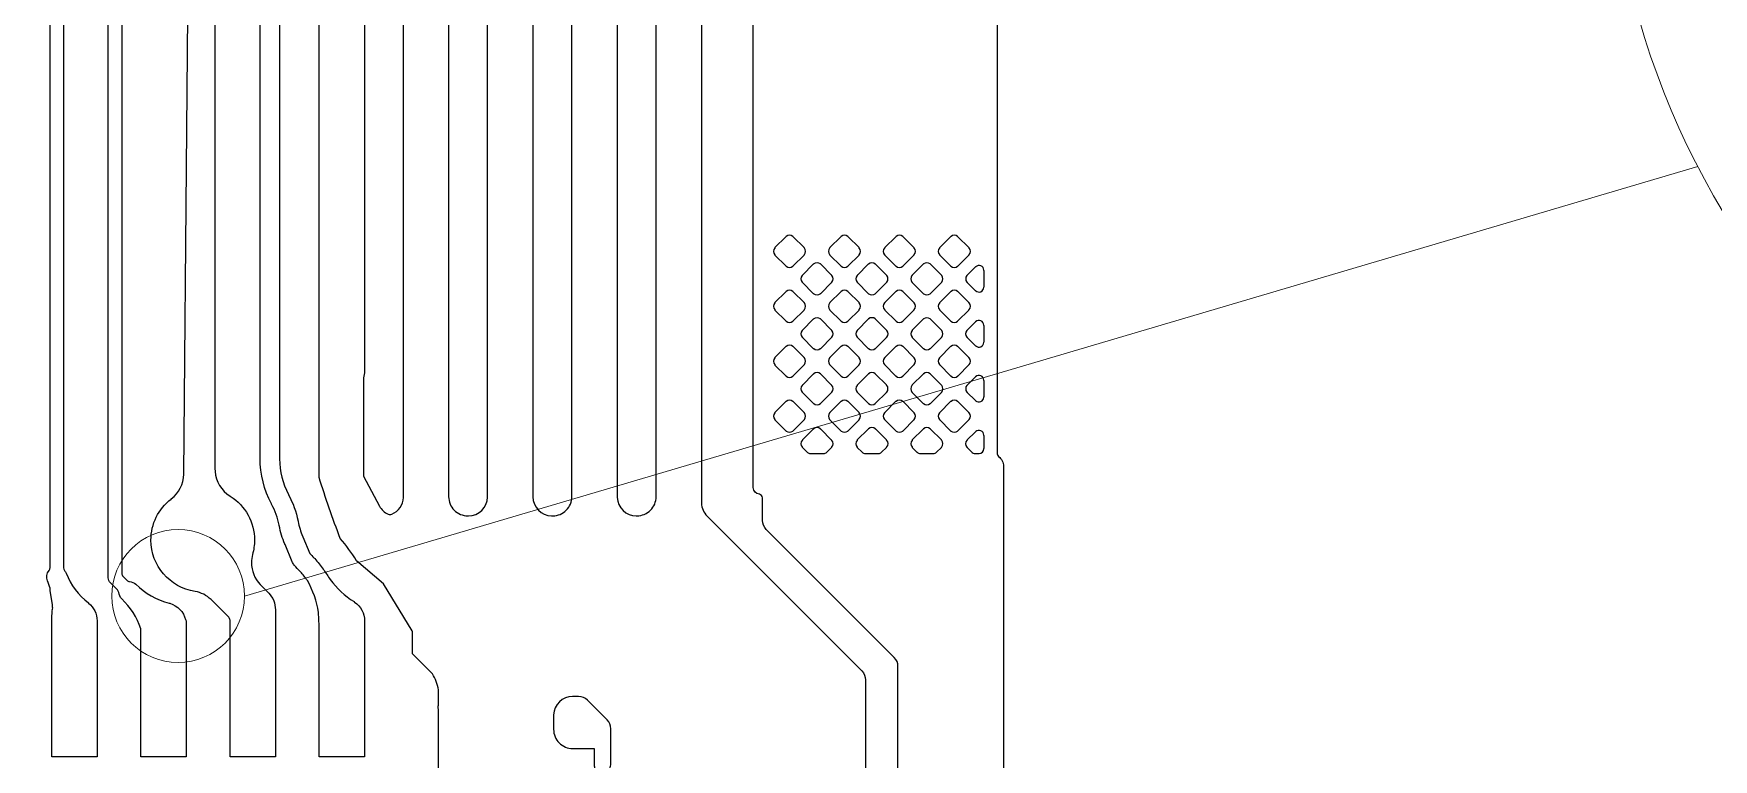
# Model space of a CAD drawing. Extents: x 0 to 248, y 0 to 175.
# Drawn here: x 47.72 to 54.31, y 133.77 to 136.61 of the extents above; entities that cross this region are included whole.
import ezdxf

# ---------------------------------------------------------------- set-up
doc = ezdxf.new("R2010")
doc.units = 0
doc.layers.add('gbr-dxf', color=7, linetype='Continuous')
doc.layers.add('gbr-outline-dxf', color=2, linetype='Continuous')
doc.layers.add('備註', color=1, linetype='Continuous', lineweight=5)

msp = doc.modelspace()

# ---------------------------------------------------------------- linework, layer by layer
at = {"layer": 'gbr-dxf', "linetype": 'Continuous'}
for points in [[(49.3087, 133.6843), (49.3087, 133.9647, -0.131244), (49.3079, 133.9776, 0.007327), (49.3087, 133.9823), (49.3087, 134.0412, 0.095499), (49.2854, 134.1033), (49.2071, 134.1816), (49.2071, 134.2648, 0.094015), (49.2052, 134.2719), (49.0933, 134.4569), (48.9872, 134.5473, 0.037958), (48.9234, 134.6342, -0.016788), (48.8401, 134.8742), (48.8401, 135.2884, -0.007106), (48.8401, 135.2905), (48.8401, 137.0159, -0.009272), (48.8401, 137.019, -0.198785), (50.5928, 141.2475), (50.5929, 141.2475), (50.5929, 141.2475), (53.1646, 143.8193, 0.163845)], [(53.2947, 143.6979), (50.7186, 141.1218), (50.7186, 141.1218), (50.7186, 141.1218, 0.198912), (49.0179, 137.016, -0.009235), (49.0179, 137.013), (49.0179, 135.2905, -0.073434), (49.0141, 135.2649), (49.0141, 134.8788), (49.0767, 134.7613, 0.159623), (49.1112, 134.7299, 0.187256), (49.1257, 134.7296, 0.28979), (49.1708, 134.7959), (49.1708, 136.9746, -0.009272), (49.1709, 136.9776, -0.198774), (50.8493, 141.027), (50.8493, 141.027), (53.4035, 143.5811, 0.16455)], [(53.5334, 143.4596), (50.9751, 140.9013, 0.198912), (49.3487, 136.9746, -0.009235), (49.3486, 136.9717), (49.3486, 134.7996, -0.014325), (49.3486, 134.7984, 0.414241), (49.4236, 134.7234, -0.014653), (49.4249, 134.7234), (49.4259, 134.7234), (49.4265, 134.7234, 0.407922), (49.5015, 134.7968), (49.5015, 136.91, -0.007162), (49.5015, 136.9122, -0.198789), (51.1213, 140.8209), (51.1217, 140.8213), (53.6556, 143.3552, 0.165094)], [(53.7805, 143.2286), (51.2474, 140.6956), (51.247, 140.6952, 0.198887), (49.6793, 136.9101, -0.007116), (49.6793, 136.9079), (49.6793, 134.7988), (49.6793, 134.7983, 0.407922), (49.7527, 134.7234), (49.7556, 134.7234, -0.018419), (49.7573, 134.7234, 0.414244), (49.8323, 134.7984), (49.8323, 134.799), (49.8323, 137.0222, -0.010944), (49.8322, 137.0259, -0.198913), (51.2809, 140.5233), (51.2809, 140.5233), (51.2809, 140.5233), (53.7204, 142.9629, 0.159546)], [(53.8501, 142.8411), (51.4066, 140.3976), (51.4066, 140.3976), (51.4066, 140.3976, 0.198712), (50.01, 137.0295, -0.010866), (50.0101, 137.0259), (50.0101, 134.7958, 0.404406), (50.085, 134.7234), (50.0857, 134.7234), (50.0867, 134.7234, -0.014891), (50.0879, 134.7234, 0.414241), (50.1629, 134.7984, -0.014275), (50.163, 134.7996), (50.163, 137.1413, -0.010944), (50.1629, 137.145, -0.198871), (51.4375, 140.2227), (51.4379, 140.2231), (53.9795, 142.7647, 0.160737)], [(54.1041, 142.6379), (51.5636, 140.0974), (51.5632, 140.097, 0.198641), (50.3407, 137.1487, -0.010853), (50.3408, 137.1451), (50.3408, 134.773, 0.190146), (50.3627, 134.7225), (50.9702, 134.1149, -0.198959), (50.9849, 134.0796), (50.9849, 132.307, -0.199561), (50.9701, 132.2716), (50.5697, 131.8731, -0.198397), (50.5345, 131.8585), (48.3553, 131.8585, -0.198766), (48.32, 131.8731), (48.1553, 132.0376, -0.199181), (48.1406, 132.073), (48.1406, 132.368), (48.1406, 132.368)], [(47.7741, 134.4689, -0.27377), (47.7802, 134.5085, 0.152635), (47.7841, 134.5198, -0.037059), (47.7841, 134.52), (47.7841, 137.7973, -0.098806), (47.7862, 137.8074, -0.192447), (49.7045, 142.2808)], [(51.5008, 138.0968), (51.5008, 134.9699, 0.192286), (51.5071, 134.9565, -0.22971), (51.5262, 134.9173), (51.5262, 130.3302, -0.411228), (51.2295, 130.0336), (46.2295, 130.0336, -0.41397), (45.9331, 130.33), (45.9331, 130.7062, 0.414216), (45.2295, 131.4097), (38.2295, 131.4097, -0.41422), (37.9331, 131.7062), (37.9331, 134.7501, -0.035756), (37.9331, 134.7504)], [(47.8371, 137.7894), (47.8371, 134.5201, -0.036092), (47.8372, 134.5198, 0.146239), (47.8408, 134.509, -0.079704), (47.8472, 134.4983, 0.131355), (47.9347, 134.3816), (47.9351, 134.3812, -0.228558), (47.9687, 134.3117), (47.9687, 134.045, -0.007121), (47.9686, 134.0429), (47.9686, 133.7783), (47.7908, 133.7783), (47.7908, 133.7838), (47.7908, 133.7838), (47.7908, 134.2918), (47.7908, 134.2918), (47.7908, 134.3117), (47.7909, 134.3117), (47.7909, 134.3117, -0.0273), (47.7914, 134.3213), (47.7918, 134.3514, -0.215605), (47.7919, 134.3535), (47.7919, 134.3536), (47.792, 134.3537, 0.108314), (47.7945, 134.3619), (47.7945, 134.3623, -0.010183), (47.7944, 134.3635, 0.010797), (47.7942, 134.3755), (47.7849, 134.429, -0.063503), (47.7841, 134.4356), (47.7841, 134.4393, 0.027768), (47.7741, 134.4689)], [(48.0657, 137.64), (48.0657, 134.4989, -0.036092), (48.0657, 134.4986, 0.180687), (48.0711, 134.4857), (48.0859, 134.4709, -0.042428), (48.0862, 134.4706, 0.147346), (48.0965, 134.4655, -0.171376), (48.1204, 134.4547, 0.128411), (48.2522, 134.3808, -0.015423), (48.2544, 134.3802, -0.266442), (48.3159, 134.3166, 0.071546), (48.3186, 134.3116), (48.3186, 134.3116), (48.3186, 134.2969, -0.007106), (48.3187, 134.2948), (48.3187, 134.045, -0.007121), (48.3186, 134.0429), (48.3186, 133.7782), (48.1408, 133.7782), (48.1408, 133.7838), (48.1408, 133.7838), (48.1408, 134.2806, 0.118025), (48.0657, 134.3979, -0.183096), (48.0538, 134.4231, 0.134987), (48.0492, 134.4326), (48.0215, 134.4603, -0.212453), (48.0127, 134.48), (48.0127, 137.6443, -0.038469)], [(48.4304, 136.9784), (48.4304, 134.9459, 0.013906), (48.4318, 134.8973, 0.238754), (48.4905, 134.8008, -0.01564), (48.4917, 134.8001, -0.257699), (48.5866, 134.6281, -0.070588), (48.5786, 134.5716, 0.0624), (48.5745, 134.5409, -0.01255), (48.5745, 134.5399, 0.192919), (48.6091, 134.4535), (48.6424, 134.4202, -0.205244), (48.6684, 134.3552), (48.6684, 134.0449, -0.007121), (48.6684, 134.0428), (48.6684, 133.7782), (48.4906, 133.7782), (48.4906, 134.3116), (48.4906, 134.3116), (48.4906, 134.3135, 0.174062), (48.4853, 134.3259), (48.4159, 134.3952, 0.142763), (48.3537, 134.4271, -0.371876), (48.1802, 134.6281, -0.23254), (48.2593, 134.789, -0.010608), (48.2599, 134.7895, 0.228236), (48.3088, 134.8862), (48.3334, 137.5918)], [(51.1122, 132.2542), (51.1122, 134.1325, 0.198889), (51.0975, 134.1678), (50.5952, 134.6702, -0.198876), (50.5806, 134.7055), (50.5806, 134.7939, 0.251548), (50.568, 134.8087, -0.393925), (50.5444, 134.8341), (50.5444, 137.1452, -0.013309)], [(48.6849, 136.9886), (48.6849, 134.9487, -0.015805), (48.6849, 134.9465, 0.119173), (48.7196, 134.8075, -0.01076), (48.7203, 134.8063, -0.072553), (48.7575, 134.7029, -0.012647), (48.7579, 134.7012, 0.050046), (48.7754, 134.643, -0.011217), (48.776, 134.6416), (48.8036, 134.5759, 0.01282), (48.82, 134.5588, -0.029183), (48.823, 134.5557, -0.022741), (48.8561, 134.5143, -0.027466), (48.8585, 134.511, -0.019515), (48.8835, 134.4731, 0.09062), (48.9771, 134.3868, -0.019686), (48.9794, 134.3852, -0.24839), (49.0184, 134.3117), (49.0185, 134.3117), (49.0185, 133.7783), (48.8407, 133.7783), (48.8407, 133.7838), (48.8406, 133.7838), (48.8406, 134.0449), (48.8406, 134.2918), (48.8373, 134.3443, 0.09436), (48.7944, 134.4696, 0.021765), (48.7669, 134.5041, -0.016651), (48.7422, 134.5302, -0.100462), (48.7346, 134.5433), (48.7063, 134.6107, -0.012203), (48.7057, 134.6122, -0.05018), (48.6834, 134.685, -0.011238), (48.6831, 134.6865, 0.072294), (48.6538, 134.7691, -0.012406), (48.653, 134.7705, -0.122228), (48.6087, 134.9486, -0.01689), (48.6087, 134.951), (48.6087, 136.984, -0.032157)]]:
    msp.add_lwpolyline(points, format="xyb", dxfattribs=at)
for points in [[(50.6284, 135.7476, -0.087549), (50.6293, 135.7461), (50.672, 135.7034, -0.091913), (50.6736, 135.7025, 0.379731), (50.6995, 135.7025, -0.09572), (50.7012, 135.7034), (50.7438, 135.7461, -0.095916), (50.7448, 135.7477, 0.379731), (50.7448, 135.7737, -0.091745), (50.7439, 135.7753), (50.7012, 135.818, -0.087516), (50.6997, 135.8189, 0.379731), (50.6737, 135.8189, -0.09572), (50.6721, 135.8179), (50.6294, 135.7752, -0.095916), (50.6284, 135.7735, 0.379731)], [(50.8439, 135.7477, -0.091558), (50.8449, 135.7461), (50.8876, 135.7034, -0.096266), (50.8892, 135.7025, 0.379731), (50.9152, 135.7025, -0.09572), (50.9168, 135.7034), (50.9594, 135.746, -0.096266), (50.9603, 135.7476, 0.379731), (50.9603, 135.7736, -0.09572), (50.9594, 135.7752), (50.9167, 135.8179, -0.091913), (50.9151, 135.8189, 0.379731), (50.8891, 135.8189, -0.09572), (50.8875, 135.8179), (50.8449, 135.7753, -0.096266), (50.8439, 135.7737, 0.379731)], [(51.0594, 135.7476, -0.087549), (51.0603, 135.7461), (51.103, 135.7034, -0.091913), (51.1046, 135.7025, 0.379731), (51.1306, 135.7025, -0.09572), (51.1322, 135.7034), (51.1749, 135.7461, -0.096266), (51.1759, 135.7477, 0.379731), (51.1759, 135.7737, -0.099812), (51.1749, 135.7754), (51.1324, 135.8179, -0.095628), (51.1308, 135.8189, 0.379731), (51.1048, 135.8189, -0.096265), (51.1031, 135.8179), (51.0604, 135.7752, -0.095916), (51.0594, 135.7735, 0.379731)], [(51.2749, 135.7736, 0.379674), (51.2749, 135.7477, -0.083328), (51.2758, 135.7463), (51.3188, 135.7034, -0.087516), (51.3202, 135.7025, 0.379731), (51.3462, 135.7025, -0.09572), (51.3479, 135.7034), (51.3905, 135.7461, -0.096332), (51.3915, 135.7477, 0.379289), (51.3915, 135.7737, -0.087248), (51.3906, 135.7752), (51.3476, 135.8182, -0.082483), (51.3462, 135.819, 0.378906), (51.3203, 135.819, -0.095506), (51.3187, 135.8181), (51.2759, 135.7753, -0.095935)], [(50.7361, 135.6658, 0.379293), (50.7361, 135.6399, -0.087314), (50.737, 135.6384), (50.7798, 135.5956, -0.092072), (50.7814, 135.5946, 0.379289), (50.8073, 135.5946, -0.095506), (50.809, 135.5956), (50.8517, 135.6383, -0.095935), (50.8527, 135.6399, 0.379674), (50.8527, 135.6659, -0.092059), (50.8517, 135.6675), (50.8089, 135.7103, -0.088202), (50.8074, 135.7112, 0.379321), (50.7815, 135.7112, -0.095506), (50.7798, 135.7102), (50.737, 135.6675, -0.095796)], [(50.9518, 135.6399, -0.103612), (50.9528, 135.6382), (50.9953, 135.5957, -0.091964), (50.9969, 135.5947, 0.379731), (51.0229, 135.5947, -0.096265), (51.0245, 135.5957), (51.067, 135.6383, -0.095916), (51.068, 135.6399, 0.379731), (51.068, 135.6659, -0.100266), (51.067, 135.6676), (51.0245, 135.7101, -0.096266), (51.0229, 135.711, 0.379731), (50.9969, 135.711, -0.09572), (50.9953, 135.7101), (50.9528, 135.6676, -0.096266), (50.9518, 135.6659, 0.379731)], [(51.1671, 135.6399, -0.087314), (51.168, 135.6384), (51.2109, 135.5956, -0.092072), (51.2124, 135.5946, 0.379289), (51.2384, 135.5946, -0.095506), (51.24, 135.5956), (51.2827, 135.6383, -0.095602), (51.2837, 135.6399, 0.378943), (51.2837, 135.6659, -0.099643), (51.2827, 135.6676), (51.2401, 135.7102, -0.095935), (51.2384, 135.7112, 0.379594), (51.2125, 135.7112, -0.096608), (51.2108, 135.7102), (51.1681, 135.6675, -0.096266), (51.1671, 135.6658, 0.379731)], [(51.3828, 135.6399, -0.087748), (51.3837, 135.6384), (51.4146, 135.6075, -0.065849), (51.4171, 135.6059, 0.625208), (51.4494, 135.6192, -0.067263), (51.45, 135.6222), (51.45, 135.684, -0.060299), (51.4495, 135.6866, 0.625023), (51.417, 135.7001, -0.061962), (51.4147, 135.6985), (51.3838, 135.6675, -0.095916), (51.3828, 135.6659, 0.379731)], [(50.6284, 135.5322, -0.091745), (50.6293, 135.5306), (50.672, 135.4879, -0.096266), (50.6737, 135.4869, 0.379731), (50.6997, 135.4869, -0.09572), (50.7013, 135.4879), (50.7438, 135.5305, -0.096266), (50.7448, 135.5321, 0.379731), (50.7448, 135.5581, -0.096225), (50.7438, 135.5597), (50.7011, 135.6024, -0.091964), (50.6996, 135.6034, 0.379731), (50.6736, 135.6034, -0.096265), (50.672, 135.6024), (50.6294, 135.5598, -0.095916), (50.6284, 135.5581, 0.379731)], [(50.8439, 135.558, 0.379293), (50.8439, 135.532, -0.087809), (50.8448, 135.5306), (50.8875, 135.4879, -0.091646), (50.8891, 135.4869, 0.379731), (50.9151, 135.4869, -0.09572), (50.9167, 135.4879), (50.9594, 135.5306, -0.096332), (50.9603, 135.5322, 0.379289), (50.9604, 135.5582, -0.09148), (50.9594, 135.5597), (50.9167, 135.6024, -0.089475), (50.9152, 135.6034, 0.379287), (50.8893, 135.6034, -0.097885), (50.8876, 135.6024), (50.8449, 135.5596, -0.095796)], [(51.0594, 135.5322, -0.091745), (51.0604, 135.5306), (51.1031, 135.4879, -0.095916), (51.1047, 135.4869, 0.379731), (51.1307, 135.4869, -0.095756), (51.1323, 135.4879), (51.1749, 135.5305, -0.095628), (51.1759, 135.5321, 0.379731), (51.1759, 135.5581, -0.096265), (51.1749, 135.5597), (51.1322, 135.6024, -0.091964), (51.1306, 135.6034, 0.379731), (51.1046, 135.6034, -0.096265), (51.103, 135.6024), (51.0604, 135.5598, -0.095916), (51.0594, 135.5581, 0.379731)], [(51.2749, 135.5321, -0.087191), (51.2758, 135.5306), (51.3186, 135.4879, -0.09197), (51.3201, 135.4869, 0.378943), (51.3461, 135.4869, -0.095506), (51.3477, 135.4879), (51.3904, 135.5306, -0.095935), (51.3914, 135.5322, 0.379674), (51.3914, 135.5582, -0.100479), (51.3904, 135.5599), (51.3479, 135.6024, -0.095916), (51.3463, 135.6034, 0.379731), (51.3203, 135.6034, -0.096265), (51.3187, 135.6024), (51.2759, 135.5597, -0.095916), (51.275, 135.558, 0.379289)], [(50.7363, 135.4244, -0.103582), (50.7373, 135.4227), (50.7798, 135.3801, -0.091364), (50.7814, 135.3792, 0.378906), (50.8073, 135.3792, -0.095506), (50.8089, 135.3802), (50.8515, 135.4228, -0.095602), (50.8525, 135.4244, 0.379293), (50.8525, 135.4503, -0.099964), (50.8515, 135.4521), (50.809, 135.4945, -0.095916), (50.8074, 135.4955, 0.379731), (50.7814, 135.4955, -0.096265), (50.7798, 135.4945), (50.7373, 135.452, -0.096111), (50.7363, 135.4504, 0.379289)], [(50.9517, 135.4244, -0.100266), (50.9527, 135.4227), (50.9954, 135.38, -0.087516), (50.9969, 135.3791, 0.379731), (51.0229, 135.3791, -0.09572), (51.0245, 135.3801), (51.0672, 135.4227, -0.096266), (51.0681, 135.4244, 0.379731), (51.0681, 135.4503, -0.09572), (51.0672, 135.452), (51.0245, 135.4947, -0.091913), (51.0229, 135.4956, 0.379731), (50.9969, 135.4956, -0.09572), (50.9953, 135.4947), (50.9527, 135.452, -0.095916), (50.9517, 135.4504, 0.379731)], [(51.1673, 135.4244, -0.104215), (51.1684, 135.4226), (51.2108, 135.3802, -0.092072), (51.2124, 135.3792, 0.379289), (51.2383, 135.3792, -0.095506), (51.24, 135.3802), (51.2826, 135.4228, -0.095602), (51.2836, 135.4244, 0.378906), (51.2836, 135.4503, -0.099534), (51.2826, 135.452), (51.24, 135.4946, -0.095585), (51.2384, 135.4955, 0.379674), (51.2125, 135.4955, -0.096608), (51.2108, 135.4945), (51.1683, 135.452, -0.095916), (51.1673, 135.4504, 0.379731)], [(51.3827, 135.4244, -0.100266), (51.3837, 135.4227), (51.4147, 135.3917, -0.062205), (51.417, 135.3901, 0.625535), (51.4494, 135.4035, -0.070883), (51.45, 135.4066), (51.45, 135.4681, -0.069281), (51.4494, 135.4712, 0.62587), (51.417, 135.4845, -0.067383), (51.4145, 135.4829), (51.3837, 135.452, -0.095916), (51.3827, 135.4504, 0.379731)], [(50.6284, 135.3425, 0.379214), (50.6284, 135.3165, -0.096625), (50.6294, 135.3149), (50.6718, 135.2724, -0.09979), (50.6736, 135.2714, 0.379731), (50.6995, 135.2714, -0.09572), (50.7012, 135.2724), (50.7438, 135.3151, -0.096111), (50.7448, 135.3167, 0.379229), (50.7448, 135.3427, -0.091581), (50.7439, 135.3442), (50.7012, 135.387, -0.086956), (50.6997, 135.3879, 0.378815), (50.6738, 135.3879, -0.095866), (50.6721, 135.3869), (50.6293, 135.3441, -0.095602)], [(50.8439, 135.3426, 0.379674), (50.8439, 135.3167, -0.092061), (50.8449, 135.3151), (50.8876, 135.2724, -0.096111), (50.8892, 135.2714, 0.379289), (50.9152, 135.2714, -0.095778), (50.9168, 135.2724), (50.9594, 135.315, -0.095602), (50.9604, 135.3166, 0.379293), (50.9603, 135.3426, -0.095956), (50.9594, 135.3442), (50.9167, 135.3869, -0.092072), (50.9151, 135.3878, 0.379289), (50.8891, 135.3879, -0.095506), (50.8875, 135.3869), (50.8449, 135.3442, -0.095585)], [(51.0594, 135.3165, -0.087748), (51.0604, 135.315), (51.103, 135.2724, -0.092126), (51.1046, 135.2714, 0.379731), (51.1306, 135.2714, -0.09572), (51.1322, 135.2724), (51.1749, 135.3151, -0.096266), (51.1759, 135.3167, 0.379731), (51.1759, 135.3427, -0.091663), (51.1749, 135.3442), (51.1322, 135.3869, -0.086956), (51.1308, 135.3878, 0.379731), (51.1048, 135.3878, -0.096265), (51.1031, 135.3869), (51.0604, 135.3441, -0.095916), (51.0594, 135.3425, 0.379731)], [(51.2749, 135.3167, -0.09185), (51.2759, 135.3151), (51.3186, 135.2724, -0.095585), (51.3203, 135.2714, 0.379287), (51.3462, 135.2714, -0.096157), (51.3478, 135.2724), (51.3904, 135.315, -0.095602), (51.3914, 135.3166, 0.378906), (51.3914, 135.3425, -0.095506), (51.3904, 135.3442), (51.3477, 135.3869, -0.091364), (51.3461, 135.3879, 0.378815), (51.3202, 135.3879, -0.095866), (51.3186, 135.3869), (51.2759, 135.3442, -0.096227), (51.2749, 135.3426, 0.379196)], [(50.7361, 135.2089, -0.095506), (50.737, 135.2072), (50.7797, 135.1646, -0.099696), (50.7814, 135.1636, 0.379594), (50.8074, 135.1636, -0.096608), (50.809, 135.1646), (50.8517, 135.2072, -0.096332), (50.8526, 135.2089, 0.379289), (50.8527, 135.2348, -0.09148), (50.8517, 135.2364), (50.8089, 135.2793, -0.0873), (50.8074, 135.2802, 0.379293), (50.7814, 135.2801, -0.096625), (50.7798, 135.2792), (50.7371, 135.2364, -0.095916), (50.7361, 135.2348, 0.379289)], [(50.9518, 135.2089, -0.103612), (50.9528, 135.2071), (50.9953, 135.1646, -0.091913), (50.9969, 135.1637, 0.379731), (51.0229, 135.1637, -0.09572), (51.0245, 135.1647), (51.067, 135.2072, -0.096266), (51.068, 135.2089, 0.379731), (51.068, 135.2348, -0.100254), (51.067, 135.2365), (51.0245, 135.279, -0.095916), (51.0229, 135.28, 0.379731), (50.9969, 135.28, -0.096265), (50.9953, 135.279), (50.9528, 135.2365, -0.096266), (50.9518, 135.2349, 0.379731)], [(51.1671, 135.2088, -0.087314), (51.168, 135.2074), (51.2109, 135.1645, -0.092233), (51.2124, 135.1636, 0.379321), (51.2384, 135.1636, -0.095506), (51.24, 135.1645), (51.2827, 135.2073, -0.095796), (51.2837, 135.2089, 0.378943), (51.2837, 135.2348, -0.09148), (51.2828, 135.2364), (51.2399, 135.2793, -0.0873), (51.2384, 135.2802, 0.379674), (51.2125, 135.2801, -0.096569), (51.2108, 135.2792), (51.1681, 135.2365, -0.096558), (51.1671, 135.2348, 0.379731)], [(51.3828, 135.2088, -0.091745), (51.3837, 135.2073), (51.4145, 135.1765, -0.067038), (51.417, 135.1748, 0.625438), (51.4494, 135.1881, -0.069389), (51.45, 135.1912), (51.45, 135.2526, -0.067617), (51.4494, 135.2556, 0.625817), (51.417, 135.2689, -0.067415), (51.4145, 135.2672), (51.3838, 135.2364, -0.096227), (51.3828, 135.2348, 0.379731)], [(50.6284, 135.1012, -0.082704), (50.6292, 135.0998), (50.6722, 135.0568, -0.087175), (50.6737, 135.0559, 0.378943), (50.6996, 135.0559, -0.095866), (50.7013, 135.0568), (50.7439, 135.0994, -0.095935), (50.7448, 135.1011, 0.379594), (50.7448, 135.127, -0.088155), (50.7439, 135.1285), (50.701, 135.1714, -0.083121), (50.6996, 135.1723, 0.379731), (50.6736, 135.1723, -0.096265), (50.672, 135.1713), (50.6294, 135.1288, -0.096111), (50.6284, 135.1271, 0.379321)], [(50.8439, 135.101, -0.09572), (50.8449, 135.0994), (50.8874, 135.0569, -0.10046), (50.8891, 135.0559, 0.379289), (50.915, 135.0559, -0.095506), (50.9167, 135.0568), (50.9594, 135.0996, -0.095935), (50.9604, 135.1012, 0.379287), (50.9604, 135.1271, -0.091581), (50.9594, 135.1287), (50.9167, 135.1714, -0.086956), (50.9152, 135.1723, 0.379293), (50.8893, 135.1723, -0.095956), (50.8876, 135.1713), (50.8449, 135.1286, -0.096266), (50.8439, 135.127, 0.379731)], [(51.0594, 135.1012, -0.09148), (51.0604, 135.0996), (51.1031, 135.0568, -0.095602), (51.1047, 135.0559, 0.378943), (51.1307, 135.0559, -0.095866), (51.1323, 135.0568), (51.1749, 135.0994, -0.095602), (51.1759, 135.1011, 0.379293), (51.1759, 135.127, -0.095956), (51.1749, 135.1287), (51.1322, 135.1714, -0.091913), (51.1306, 135.1723, 0.379731), (51.1046, 135.1723, -0.096225), (51.103, 135.1713), (51.0604, 135.1288, -0.096627), (51.0594, 135.1271, 0.379289)], [(51.2749, 135.101, -0.087248), (51.2758, 135.0996), (51.3186, 135.0568, -0.09197), (51.3201, 135.0559, 0.378943), (51.3461, 135.0559, -0.095506), (51.3477, 135.0568), (51.3904, 135.0996, -0.095935), (51.3914, 135.1012, 0.379674), (51.3914, 135.1272, -0.092059), (51.3904, 135.1287), (51.3477, 135.1714, -0.087516), (51.3463, 135.1723, 0.379731), (51.3203, 135.1723, -0.09572), (51.3187, 135.1713), (51.2759, 135.1286, -0.096332), (51.275, 135.127, 0.379289)], [(50.7362, 134.9934, -0.087248), (50.7371, 134.9919), (50.7572, 134.9718, 0.154815), (50.7684, 134.9673), (50.82, 134.9673, 0.174671), (50.8325, 134.9726), (50.8325, 134.9727), (50.8516, 134.9917, -0.096332), (50.8525, 134.9934, 0.379289), (50.8526, 135.0193, -0.082704), (50.8517, 135.0207), (50.8089, 135.0635, -0.095935), (50.8073, 135.0644, 0.379674), (50.7814, 135.0644, -0.096466), (50.7797, 135.0634), (50.7372, 135.021, -0.096332), (50.7362, 135.0193, 0.379289)], [(50.9516, 135.0193, 0.379214), (50.9516, 134.9933, -0.10047), (50.9526, 134.9916), (50.9714, 134.9728, -0.042678), (50.9717, 134.9726, 0.170109), (50.9838, 134.9673), (51.0357, 134.9673, 0.173798), (51.0481, 134.9726), (51.0481, 134.9726), (51.0672, 134.9918, -0.095796), (51.0682, 134.9934, 0.379293), (51.0682, 135.0194, -0.087848), (51.0673, 135.0208), (51.0246, 135.0635, -0.100261), (51.0229, 135.0645, 0.379415), (50.9969, 135.0645, -0.098229), (50.9952, 135.0636), (50.9526, 135.0209, -0.095602)], [(51.1673, 134.9934, -0.095506), (51.1682, 134.9917), (51.1865, 134.9735, -0.060492), (51.1869, 134.9731, 0.189958), (51.2004, 134.9673), (51.2511, 134.9673, 0.174642), (51.2635, 134.9726), (51.2636, 134.9727), (51.2826, 134.9917, -0.096266), (51.2836, 134.9934, 0.379731), (51.2836, 135.0194, -0.091558), (51.2826, 135.0209), (51.2402, 135.0634, -0.104018), (51.2384, 135.0644, 0.379731), (51.2124, 135.0644, -0.09572), (51.2108, 135.0635), (51.1683, 135.021, -0.096332), (51.1673, 135.0193, 0.379289)], [(51.3827, 134.9933, -0.087748), (51.3836, 134.9918), (51.4032, 134.9722, 0.111836), (51.411, 134.968, -0.044048), (51.4113, 134.9679, 0.049435), (51.4152, 134.9673), (51.4288, 134.9673, -0.096855), (51.4307, 134.9677, 0.393667), (51.4495, 134.9865, -0.099428), (51.45, 134.9885), (51.45, 135.0373, -0.065813), (51.4494, 135.0402, 0.625817), (51.4171, 135.0536, -0.067415), (51.4146, 135.0519), (51.3836, 135.0209, -0.095916), (51.3827, 135.0193, 0.379731)], [(49.7604, 133.887, -0.014748), (49.7604, 133.8857, 0.414244), (49.8354, 133.8107, -0.02152), (49.8374, 133.8106), (49.9203, 133.8106), (49.9203, 133.7407), (49.9204, 133.7407), (49.9204, 133.7272, 0.394284), (49.9446, 133.7031, -0.01112), (49.9454, 133.7032, 0.277694), (49.9675, 133.7164, -0.120506), (49.9754, 133.7253), (49.9754, 133.7253, 0.120659), (49.9814, 133.7327, 0.097641), (49.9851, 133.7517), (49.9851, 133.8881, 0.198804), (49.9705, 133.9234), (49.8936, 134.0003, 0.198959), (49.8583, 134.015), (49.8366, 134.015, -0.014748), (49.8353, 134.0149, 0.404422), (49.7604, 133.9425)]]:
    msp.add_lwpolyline(points, format="xyb", close=True, dxfattribs=at)
at = {"layer": 'gbr-outline-dxf', "linetype": 'Continuous', "const_width": 0.000025}
msp.add_lwpolyline([(37.7291, 131.7065), (37.7291, 139.0881, -0.211094), (37.8925, 139.4578), (43.5658, 144.6241, 0.211095), (43.7291, 144.9938), (43.7291, 152.897, -0.414217), (44.2291, 153.397), (57.2291, 153.397, -0.414217), (57.7291, 152.897), (57.7291, 144.9938, -0.211094), (57.5658, 144.6241), (51.8925, 139.4578, 0.211095), (51.7291, 139.0881), (51.7291, 130.3303, -0.414217), (51.2291, 129.8303), (46.2291, 129.8303, -0.414217), (45.7291, 130.3303), (45.7291, 130.7065, 0.414217), (45.2291, 131.2065), (38.2291, 131.2065, -0.414217)], format="xyb", close=True, dxfattribs=at)
at = {"layer": '備註', "linetype": 'Continuous'}
msp.add_line((54.2517, 136.0932), (48.5475, 134.4089), dxfattribs=at)
for centre, radius in [((56.9967, 137.5186), 3.093), ((48.2868, 134.4089), 0.2607)]:
    msp.add_circle(centre, radius, dxfattribs=at)

doc.saveas('drawing.dxf')
